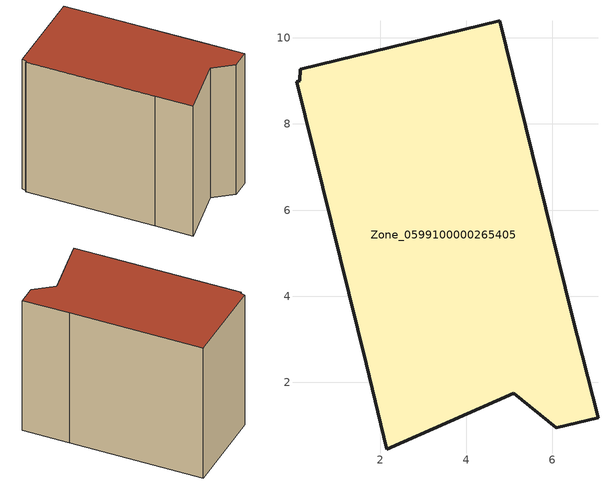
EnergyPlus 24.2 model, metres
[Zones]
Zone_0599100000265405
 floor ground (C_G): 7.06,1.19 6.09,0.95 5.1,1.75 2.16,0.46 1.68,2.43 0.06,8.98 0.13,9 0.15,9.27 4.78,10.39 6.45,3.58 z0
 wall outside (C_F): 2.16,0.46 5.1,1.75 6.09,0.95 7.06,1.19 6.45,3.58 4.78,10.39 0.15,9.27 0.13,9 0.06,8.98 1.68,2.43 2.16,0.46 z0:7.6
 roof outside (C_R): 6.09,0.95 7.06,1.19 6.45,3.58 4.78,10.39 0.15,9.27 0.13,9 0.06,8.98 1.68,2.43 2.16,0.46 5.1,1.75 z7.6
[BUILDING]
Pand.0599100000265405: North Axis=0; Terrain=City; Loads Convergence Tolerance Value=0.04; Temperature Convergence Tolerance Value=0.4; Solar Distribution=FullExterior; Maximum Number of Warmup Days=25; Minimum Number of Warmup Days=1
[Site:Location]
Rotterdam.The.Hague.AP_ZH_NLD Design_Conditions: Latitude=51.96; Longitude=4.45; Time Zone=1; Elevation=-4.5
[SITE:GROUNDTEMPERATURE:BUILDINGSURFACE]
18, 18, 18, 18, 18, 18, 18, 18, 18, 18, 18, 18
[MATERIAL] Thermal Absorptance=0.9; Solar Absorptance=0.7; Visible Absorptance=0.7
Name | Roughness | Thickness | Conductivity | Density | Specific Heat
G.TI.1946 | MediumSmooth | 0.15 | 1 | 540 | 1210
F.TI.1946 | Rough | 0.3 | 0.857143 | 1920 | 840
R.TI.1946 | MediumRough | 0.2 | 0.1 | 1500 | 1000
[CONSTRUCTION]
C_G: G.TI.1946
C_F: F.TI.1946
C_R: R.TI.1946
[ZONE]
Zone_0599100000265405: Type=1; Multiplier=1; Ceiling Height=Autocalculate; Volume=Autocalculate; Floor Area=autocalculate; Part of Total Floor Area=Yes
[ZONEINFILTRATION:DESIGNFLOWRATE]
Infil_Zone_0599100000265405: Zone or ZoneList or Space or SpaceList=Zone_0599100000265405; Schedule=AlwaysOn; Design Flow Rate Calculation Method=Flow/Area; Flow Rate per Floor Area=0.003; Constant Term Coefficient=1; Temperature Term Coefficient=0; Velocity Term Coefficient=0; Velocity Squared Term Coefficient=0
[HVACTEMPLATE:ZONE:IDEALLOADSAIRSYSTEM]
Zone_0599100000265405: Maximum Heating Supply Air Temperature=50; Minimum Cooling Supply Air Temperature=13; Maximum Heating Supply Air Humidity Ratio=0.0156; Minimum Cooling Supply Air Humidity Ratio=0.0077; Heating Limit=NoLimit; Cooling Limit=NoLimit; Dehumidification Control Type=ConstantSensibleHeatRatio; Cooling Sensible Heat Ratio=0.7; Dehumidification Setpoint=60; Humidification Control Type=None; Humidification Setpoint=30; Outdoor Air Method=None; Outdoor Air Flow Rate per Person=0.00944; Outdoor Air Flow Rate per Zone Floor Area=0; Outdoor Air Flow Rate per Zone=0; Demand Controlled Ventilation Type=None; Outdoor Air Economizer Type=NoEconomizer; Heat Recovery Type=None; Sensible Heat Recovery Effectiveness=0.7; Latent Heat Recovery Effectiveness=0.65
[ZONECONTROL:THERMOSTAT]
ThermostatControl_Zone_0599100000265405: Zone or ZoneList=Zone_0599100000265405; Control Type Schedule=DualSetpointControlType; Control 1=Thermostat_Zone_0599100000265405; Temperature Difference Between Cutout And Setpoint=0
[THERMOSTATSETPOINT:DUALSETPOINT]
Thermostat_Zone_0599100000265405: Heating Setpoint Temperature Schedule=HeatingSetpoint_Zone_0599100000265405; Cooling Setpoint Temperature Schedule=CoolingSetpoint_Zone_0599100000265405
[SCHEDULE:COMPACT]
HeatingSetpoint_Zone_0599100000265405: Through: 12/31, For: AllDays, Until: 24:00, 21
CoolingSetpoint_Zone_0599100000265405: Through: 12/31, For: AllDays, Until: 24:00, 24
DualSetpointControlType: Through: 12/31, For: AllDays, Until: 24:00, 4
AlwaysOn: Through: 12/31, For: AllDays, Until: 24:00, 1
